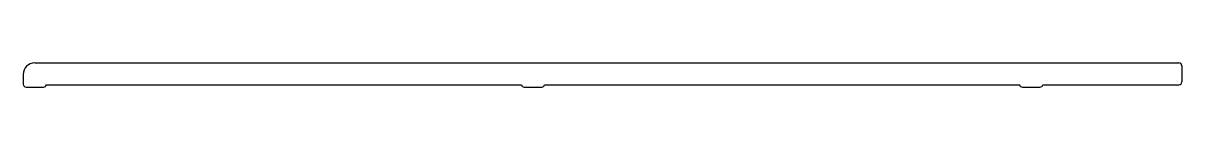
# Model space of a CAD drawing. Extents: x 1948 to 2048, y 1156 to 1158.
import ezdxf

# ---------------------------------------------------------------- set-up
doc = ezdxf.new("R2010")
doc.units = 0
doc.layers.get('0').update_dxf_attribs({"linetype": 'CONTINUOUS'})

msp = doc.modelspace()

# ---------------------------------------------------------------- linework, layer by layer
for p, q in [((1948.86, 1158.11), (2047.61, 1158.11)), ((1947.86, 1157.11), (1947.86, 1156.26)), ((2047.86, 1157.86), (2047.86, 1156.46)), ((1948.11, 1156.01), (1949.61, 1156.01)), ((1949.86, 1156.21), (1990.86, 1156.21)), ((1991.1, 1156.01), (1992.61, 1156.01)), ((1992.86, 1156.21), (2033.86, 1156.21)), ((2034.1, 1156.01), (2035.61, 1156.01)), ((2035.86, 1156.21), (2047.61, 1156.21))]:
    msp.add_line(p, q)
for centre, radius, start, end in [((1948.86, 1157.11), 1, 90, 180), ((2047.61, 1157.86), 0.25, 0, 90), ((1948.11, 1156.26), 0.25, 180, 270), ((1949.61, 1156.26), 0.25, 270, 348.463), ((1991.1, 1156.26), 0.25, 191.537, 270), ((1992.61, 1156.26), 0.25, 270, 348.463), ((2034.1, 1156.26), 0.25, 191.537, 270), ((2035.61, 1156.26), 0.25, 270, 348.463), ((2047.61, 1156.46), 0.25, 270, 0)]:
    msp.add_arc(centre, radius, start, end)

doc.saveas('drawing.dxf')
